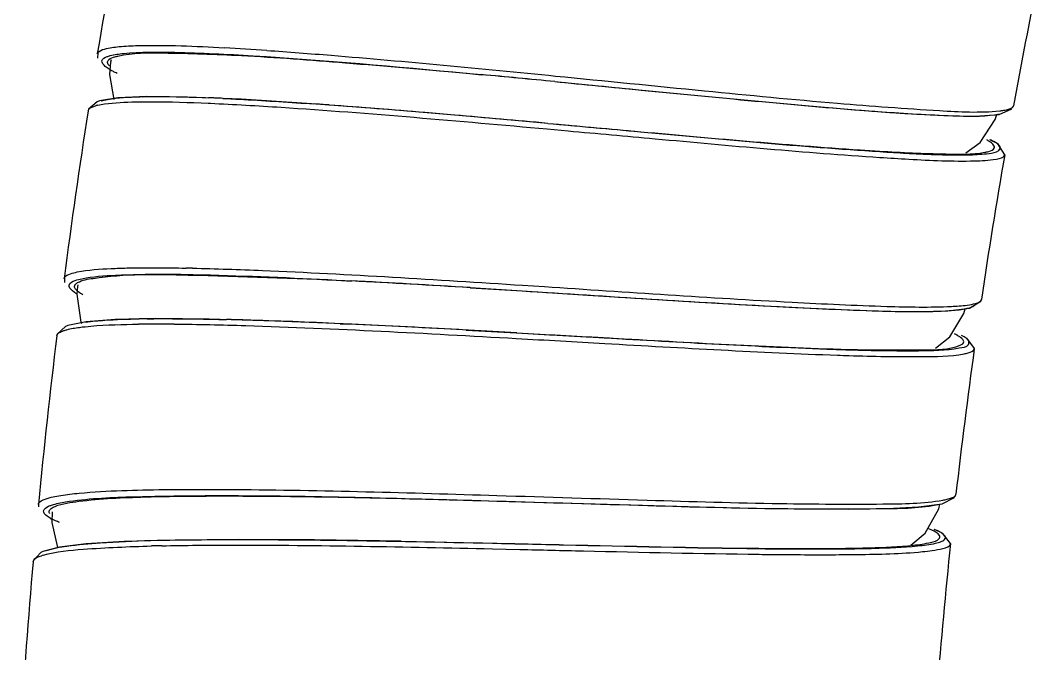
# Model space of a CAD drawing. Header units: millimetres. Extents: x 601 to 1195, y -13 to 407.
# Drawn here: x 945.83 to 959.27, y 254.32 to 262.65 of the extents above; entities that cross this region are included whole.
import ezdxf

# ---------------------------------------------------------------- set-up
doc = ezdxf.new("R2010")
doc.units = ezdxf.units.MM
doc.header["$LTSCALE"] = 0.1

msp = doc.modelspace()

# ---------------------------------------------------------------- linework, layer by layer
at = {"color": 7, "linetype": 'Continuous'}
for p, q in [((946.8403, 262.2119), (946.8464, 262.2274)), ((946.8464, 262.2274), (946.8448, 262.1556)), ((947.0123, 262.1027), (946.999, 261.9401)), ((947.0212, 262.1346), (947.0123, 262.1027)), ((946.999, 261.9401), (947.0598, 261.6113)), ((951.6979, 261.9591), (951.8952, 261.9406)), ((951.7061, 261.9572), (951.9003, 261.9392)), ((947.4915, 261.6512), (947.1108, 261.6343)), ((946.7257, 261.4856), (946.7195, 261.4589)), ((946.8368, 261.5824), (946.7257, 261.4856)), ((948.3005, 261.5641), (948.3284, 261.5629)), ((951.7517, 261.3885), (950.614, 261.4841)), ((958.712, 261.4156), (958.8812, 261.4883)), ((952.7713, 261.2981), (951.7517, 261.3885)), ((958.3979, 261.3951), (958.712, 261.4156)), ((958.4647, 261.0471), (958.6625, 261.3497)), ((958.6625, 261.3497), (958.6807, 261.4136)), ((952.7639, 261.2243), (953.0386, 261.1995)), ((958.6499, 261.0512), (958.5918, 261.0809)), ((958.2763, 260.9088), (958.4647, 261.0471)), ((958.7859, 260.8858), (958.6941, 261.0286)), ((958.7852, 260.8823), (958.7859, 260.8858)), ((958.7852, 260.8823), (958.7857, 260.8847)), ((946.4026, 259.2528), (946.407, 259.2663)), ((946.407, 259.2663), (946.4069, 259.2032)), ((950.0971, 259.2296), (950.1678, 259.2259)), ((950.1202, 259.2259), (950.189, 259.2224)), ((946.5348, 259.077), (946.5116, 259.0937)), ((946.5782, 259.1496), (946.5703, 259.0508)), ((946.584, 259.1724), (946.5782, 259.1496)), ((951.749, 259.1353), (952.4348, 259.0927)), ((951.7531, 259.1344), (952.4348, 259.0927)), ((952.4394, 259.1668), (952.726, 259.1482)), ((958.3226, 258.8644), (958.4725, 258.9558)), ((958.0386, 258.8301), (958.3226, 258.8644)), ((958.0649, 258.4873), (958.2485, 258.7944)), ((958.2485, 258.7944), (958.264, 258.8573)), ((950.1909, 258.6534), (949.1755, 258.6956)), ((950.0394, 258.6603), (950.1485, 258.6553)), ((946.3128, 258.5234), (946.3074, 258.4961)), ((946.4209, 258.6238), (946.3128, 258.5234)), ((951.6958, 258.5767), (952.3602, 258.54)), ((957.8748, 258.3358), (958.0649, 258.4873)), ((958.3863, 258.3319), (958.2883, 258.4716)), ((956.7261, 258.3222), (956.7912, 258.3204)), ((958.3856, 258.3275), (958.3863, 258.3319)), ((958.3856, 258.3275), (958.3861, 258.33)), ((957.9628, 256.288), (958.1264, 256.3706)), ((946.0652, 256.2806), (946.0675, 256.2904)), ((946.0675, 256.2904), (946.0665, 256.2496)), ((957.6513, 256.2465), (957.9628, 256.288)), ((957.9184, 256.2199), (957.932, 256.2839)), ((946.244, 256.1835), (946.2406, 256.0409)), ((957.7398, 255.9018), (957.9184, 256.2199)), ((946.2198, 256.0943), (946.2416, 256.0857)), ((946.2406, 256.0409), (946.3177, 255.7111)), ((957.5499, 255.7415), (957.7398, 255.9018)), ((957.8268, 255.941), (957.7852, 255.9599)), ((957.9279, 255.9199), (957.8564, 255.9502)), ((958.0732, 255.766), (957.9692, 255.9023)), ((950.8398, 255.7943), (952.0435, 255.7696)), ((952.0415, 255.6955), (952.4014, 255.6874)), ((955.5472, 255.7022), (955.5971, 255.7017)), ((955.5513, 255.6982), (955.5918, 255.6977)), ((955.5918, 255.6977), (955.6338, 255.6972)), ((955.5971, 255.7017), (955.6388, 255.7013)), ((958.0726, 255.7607), (958.0732, 255.766)), ((958.0726, 255.7607), (958.073, 255.7634)), ((946.0967, 255.6487), (945.9982, 255.5424)), ((955.5534, 255.6233), (955.5941, 255.6228)), ((955.5941, 255.6228), (955.6293, 255.6224)), ((945.9982, 255.5424), (945.9953, 255.5223))]:
    msp.add_line(p, q, dxfattribs=at)
for points in [[(952.8638, 261.848), (953.9692, 261.7403), (954.7442, 261.6651), (955.4963, 261.5937), (956.2103, 261.5288), (956.8727, 261.4733), (957.4695, 261.43), (957.9843, 261.4026), (958.3979, 261.3951)], [(947.1108, 261.6343), (946.8692, 261.5937), (946.8368, 261.5824)], [(948.7324, 261.6151), (948.0286, 261.6453), (947.4915, 261.6512)], [(950.614, 261.4841), (949.5986, 261.5609), (948.7324, 261.6151)], [(952.4349, 259.0927), (953.2995, 259.038), (954.0006, 258.9935), (954.6972, 258.9502), (955.3782, 258.9098), (956.0306, 258.8742), (956.6392, 258.8457), (957.1883, 258.8268), (957.6603, 258.8204), (958.0386, 258.8301)], [(946.5703, 259.0508), (946.6245, 258.6822), (946.6339, 258.6637)], [(946.6937, 258.6849), (946.453, 258.6362), (946.4209, 258.6238)], [(947.6091, 258.7267), (947.0737, 258.7146), (946.6937, 258.6849)], [(949.1755, 258.6956), (948.3108, 258.7204), (947.6091, 258.7267)], [(952.3622, 258.5399), (951.3309, 258.5963), (950.1909, 258.6534)], [(952.0994, 256.3245), (953.2402, 256.2908), (954.0156, 256.2683), (954.7673, 256.248), (955.4788, 256.2317), (956.1369, 256.2213), (956.7292, 256.2186), (957.2404, 256.226), (957.6513, 256.2465)], [(946.3425, 255.7174), (946.124, 255.6611), (946.0967, 255.6487)], [(950.8398, 255.7943), (949.6996, 255.8116), (948.7025, 255.8176), (947.8644, 255.8111), (947.1944, 255.7917), (946.6921, 255.7602), (946.3425, 255.7174)]]:
    msp.add_lwpolyline(points, dxfattribs=at)
for centre, radius, start, end in [((1034.1562, 247.7852), 88.4997, 169.172101, 170.618144), ((1034.1562, 247.7852), 76.5003, 168.203675, 169.649719), ((946.2817, 222.0202), 40.3355, 86.03394, 86.82811), ((947.1036, 262.1527), 0.1435, 218.65367, 222.46911), ((919.4163, -82.9095), 346.3762, 84.458685, 84.619605), ((920.111, -79.154), 342.5713, 84.513676, 84.675502), ((947.5781, 254.8445), 6.8065, 91.19056, 91.51378), ((947.1168, 232.3714), 29.288, 87.30568, 87.67681), ((946.9888, 260.9322), 0.6221, 103.3493, 105.1466), ((943.9202, 180.3004), 81.4586, 85.799153, 85.936127), ((941.4197, 146.7506), 115.1014, 85.148542, 85.781151), ((958.8728, 261.5348), 0.0284, 343.52481, 349.57039), ((1034.1562, 247.7852), 88.4997, 171.108766, 172.55481), ((935.1595, 71.1376), 190.973, 85.078407, 85.195668), ((924.325, -53.7449), 316.3246, 84.840728, 85.06381), ((960.4964, 307.1689), 45.8389, 265.61936, 265.82315), ((958.5966, 262.6229), 1.1657, 276.11857, 277.32551), ((959.6667, 301.9282), 41.074, 266.11176, 266.47192), ((959.165, 292.1608), 31.3002, 266.29814, 266.94488), ((1034.1562, 247.7852), 76.5003, 170.140433, 171.586477), ((947.4172, 228.2523), 31.146, 88.75969, 88.91297), ((941.1574, 88.2221), 171.2411, 86.453892, 86.983829), ((941.5749, 92.2809), 167.1636, 86.509239, 87.046182), ((946.7984, 259.4747), 0.4771, 236.45772, 237.72915), ((946.8631, 259.5782), 0.5992, 237.78308, 240.33925), ((958.4513, 258.9827), 0.0284, 344.93857, 351.36474), ((947.6485, 237.0264), 21.6296, 89.45698, 90.69981), ((947.6739, 243.1227), 15.6037, 90.64683, 91.03453), ((947.245, 207.005), 51.7263, 88.29404, 88.56542), ((946.4353, 181.0505), 77.6934, 87.34119, 88.26702), ((942.0302, 83.4734), 175.3699, 86.840512, 87.346706), ((957.7321, 257.7292), 0.8888, 62.34447, 63.90056), ((957.8265, 257.909), 0.6857, 60.46872, 62.35266), ((1034.1562, 247.7852), 88.4997, 173.045432, 174.491476), ((957.8831, 258.0098), 0.5702, 59.73393, 60.42998), ((958.0602, 301.4985), 43.2027, 267.98406, 268.25565), ((1034.1562, 247.7852), 76.5003, 172.077099, 173.523143), ((958.2053, 303.8529), 45.6363, 267.96314, 268.15729), ((958.1158, 256.418), 0.0285, 346.43373, 353.22273), ((957.776, 257.4361), 1.116, 280.16908, 281.52691), ((948.3136, 225.0177), 30.7244, 91.16472, 91.41744), ((956.2691, 284.0586), 28.3595, 270.38325, 271.00127), ((956.3485, 285.9978), 30.3043, 270.21188, 270.87754), ((1034.1562, 247.7852), 76.5003, 174.013765, 175.459809), ((946.3219, 254.9463), 0.6932, 106.18926, 108.30115), ((956.3912, 319.8195), 64.2016, 269.319984, 270.063919), ((1034.1562, 247.7852), 88.5, 174.982082, 176.428127)]:
    msp.add_arc(centre, radius, start, end, dxfattribs=at)
for points, knots in [([(946.8464, 262.2274), (946.8646, 262.256), (946.9695, 262.2897), (947.0624, 262.3025), (947.1268, 262.3087)], [0, 0, 0, 0, 0.3437861, 1, 1, 1, 1]), ([(947.1268, 262.3087), (947.2082, 262.3166), (947.6706, 262.3377), (948.1333, 262.3147), (948.5135, 262.2939)], [0, 0, 0, 0, 0.1767983, 1, 1, 1, 1]), ([(946.9451, 262.0484), (946.9232, 262.0667), (946.8707, 262.1284), (946.9422, 262.1672), (946.9695, 262.1774)], [0, 0, 0, 0, 0.494007, 1, 1, 1, 1]), ([(946.9695, 262.1774), (946.9826, 262.1824), (947.0527, 262.2034), (947.1257, 262.2126), (947.1844, 262.2186)], [0, 0, 0, 0, 0.1919242, 1, 1, 1, 1]), ([(946.9941, 262.139), (947.016, 262.1576), (947.0578, 262.1719), (947.0983, 262.1822), (947.1115, 262.1851)], [0, 0, 0, 0, 0.6802382, 1, 1, 1, 1]), ([(947.1115, 262.1851), (947.3069, 262.2279), (947.8553, 262.228), (948.8514, 262.1938), (950.1847, 262.093), (951.1732, 262.0063), (951.7061, 261.9572)], [0, 0, 0, 0, 0.1302862, 0.3533389, 0.6514679, 1, 1, 1, 1]), ([(947.1844, 262.2186), (947.4091, 262.2412), (947.9803, 262.237), (949.4855, 262.1628), (950.7633, 262.0461), (951.6979, 261.9591)], [0, 0, 0, 0, 0.1497572, 0.3775982, 1, 1, 1, 1]), ([(949.0715, 262.2591), (949.3547, 262.2396), (950.6225, 262.1418), (951.8881, 262.0188), (952.871, 261.9218)], [0, 0, 0, 0, 0.2232623, 1, 1, 1, 1]), ([(947.1008, 261.9559), (947.0842, 261.9638), (947.0303, 261.991), (946.9773, 262.0214), (946.9451, 262.0484)], [0, 0, 0, 0, 0.3045611, 1, 1, 1, 1]), ([(946.9915, 262.0631), (946.9857, 262.0703), (946.9764, 262.0844), (946.974, 262.1017), (946.9752, 262.109)], [0, 0, 0, 0, 0.5559308, 1, 1, 1, 1]), ([(946.9752, 262.109), (946.9761, 262.1145), (946.9808, 262.126), (946.9892, 262.1348), (946.9941, 262.139)], [0, 0, 0, 0, 0.4632907, 1, 1, 1, 1]), ([(952.871, 261.9218), (953.5254, 261.8572), (954.762, 261.734), (956.4474, 261.5685), (957.7407, 261.4748), (958.4578, 261.4356), (958.7208, 261.4639)], [0, 0, 0, 0, 0.3360247, 0.635218, 0.8647859, 1, 1, 1, 1]), ([(952.8638, 261.848), (953.2421, 261.8114), (954.6187, 261.6773), (955.9952, 261.5405), (956.9952, 261.4639)], [0, 0, 0, 0, 0.2748512, 1, 1, 1, 1]), ([(946.8907, 261.5936), (946.9183, 261.6026), (947.0854, 261.6392), (947.2569, 261.6449), (947.3983, 261.6487)], [0, 0, 0, 0, 0.1706201, 1, 1, 1, 1]), ([(947.4367, 261.6496), (947.4983, 261.6509), (947.7875, 261.6531), (948.0767, 261.6445), (948.304, 261.6353)], [0, 0, 0, 0, 0.2132867, 1, 1, 1, 1]), ([(948.4935, 261.627), (948.5856, 261.6227), (948.9857, 261.6022), (949.3854, 261.576), (949.693, 261.5542)], [0, 0, 0, 0, 0.2301784, 1, 1, 1, 1]), ([(946.7198, 261.4637), (946.724, 261.491), (946.7724, 261.5165), (946.8113, 261.5286), (946.8263, 261.5327)], [0, 0, 0, 0, 0.640638, 1, 1, 1, 1]), ([(946.8452, 261.5375), (946.8749, 261.5445), (947.0399, 261.5729), (947.2076, 261.5788), (947.3442, 261.5817)], [0, 0, 0, 0, 0.1824827, 1, 1, 1, 1]), ([(947.3442, 261.5817), (947.4114, 261.5831), (947.7303, 261.5855), (948.0491, 261.575), (948.3005, 261.5641)], [0, 0, 0, 0, 0.2107023, 1, 1, 1, 1]), ([(948.3284, 261.5629), (948.6398, 261.5491), (950.1202, 261.4615), (951.5974, 261.3293), (952.7639, 261.2243)], [0, 0, 0, 0, 0.2101831, 1, 1, 1, 1]), ([(958.7452, 261.4667), (958.7664, 261.4694), (958.8173, 261.4788), (958.8902, 261.4934), (958.9001, 261.5267)], [0, 0, 0, 0, 0.3800646, 1, 1, 1, 1]), ([(957.1578, 261.4517), (957.4721, 261.4288), (957.9731, 261.4008), (958.4795, 261.3866), (958.6657, 261.4124)], [0, 0, 0, 0, 0.6264072, 1, 1, 1, 1]), ([(958.6657, 261.4124), (958.6739, 261.4135), (958.6896, 261.4159), (958.7052, 261.4188), (958.7127, 261.4203)], [0, 0, 0, 0, 0.5220925, 1, 1, 1, 1]), ([(952.7704, 261.2982), (953.1476, 261.2646), (954.5173, 261.1418), (955.8871, 261.0163), (956.8814, 260.9488)], [0, 0, 0, 0, 0.2753364, 1, 1, 1, 1]), ([(952.7713, 261.2981), (953.1778, 261.2615), (954.6347, 261.1297), (956.0916, 260.9935), (957.1441, 260.9259)], [0, 0, 0, 0, 0.2790367, 1, 1, 1, 1]), ([(953.0386, 261.1995), (953.4199, 261.165), (954.7867, 261.0411), (956.1536, 260.9152), (957.1412, 260.8502)], [0, 0, 0, 0, 0.278891, 1, 1, 1, 1]), ([(958.5833, 261.0592), (958.5779, 261.0628), (958.5665, 261.0699), (958.5549, 261.0767), (958.5488, 261.0802)], [0, 0, 0, 0, 0.4792513, 1, 1, 1, 1]), ([(958.7073, 260.9416), (958.7157, 260.948), (958.754, 261.0142), (958.6483, 261.0538), (958.5988, 261.0797)], [0, 0, 0, 0, 0.1589631, 1, 1, 1, 1]), ([(958.3314, 260.8844), (958.4145, 260.8866), (958.5381, 260.8955), (958.672, 260.9147), (958.7073, 260.9416)], [0, 0, 0, 0, 0.651948, 1, 1, 1, 1]), ([(958.5224, 260.9174), (958.5402, 260.9205), (958.5833, 260.9299), (958.6444, 260.9491), (958.6498, 260.9783)], [0, 0, 0, 0, 0.3776335, 1, 1, 1, 1]), ([(958.6301, 261.0222), (958.6239, 261.0287), (958.6088, 261.0418), (958.5925, 261.0532), (958.5833, 261.0592)], [0, 0, 0, 0, 0.4494306, 1, 1, 1, 1]), ([(958.6498, 260.9783), (958.651, 260.9852), (958.6474, 261.0025), (958.6366, 261.0154), (958.6301, 261.0222)], [0, 0, 0, 0, 0.4247518, 1, 1, 1, 1]), ([(957.1391, 260.9321), (957.4291, 260.9143), (957.8886, 260.8948), (958.354, 260.8883), (958.5224, 260.9174)], [0, 0, 0, 0, 0.6296009, 1, 1, 1, 1]), ([(957.1412, 260.8502), (957.269, 260.8417), (957.6844, 260.817), (958.1009, 260.7969), (958.3889, 260.8041)], [0, 0, 0, 0, 0.3078429, 1, 1, 1, 1]), ([(957.4968, 260.905), (957.5796, 260.9007), (957.8576, 260.8876), (958.1361, 260.8792), (958.3314, 260.8844)], [0, 0, 0, 0, 0.298033, 1, 1, 1, 1]), ([(958.3889, 260.8041), (958.4849, 260.8065), (958.5999, 260.8149), (958.7749, 260.8429), (958.7854, 260.8823)], [0, 0, 0, 0, 0.7023342, 1, 1, 1, 1]), ([(946.4862, 259.3177), (946.515, 259.3278), (946.6916, 259.3699), (946.8735, 259.3795), (947.0237, 259.3866)], [0, 0, 0, 0, 0.1689351, 1, 1, 1, 1]), ([(947.0237, 259.3866), (947.0926, 259.3898), (947.4206, 259.4003), (947.7489, 259.3975), (948.0081, 259.3926)], [0, 0, 0, 0, 0.2100166, 1, 1, 1, 1]), ([(948.0914, 259.3909), (948.3993, 259.3843), (949.8499, 259.333), (951.2985, 259.2405), (952.4394, 259.1668)], [0, 0, 0, 0, 0.2122289, 1, 1, 1, 1]), ([(946.5116, 259.0937), (946.4886, 259.1118), (946.434, 259.1819), (946.5175, 259.2178), (946.5492, 259.2291)], [0, 0, 0, 0, 0.4645835, 1, 1, 1, 1]), ([(946.5492, 259.2291), (946.5777, 259.2392), (946.7521, 259.2817), (946.9318, 259.2918), (947.0802, 259.2992)], [0, 0, 0, 0, 0.169086, 1, 1, 1, 1]), ([(946.5509, 259.1766), (946.5589, 259.1866), (946.6298, 259.2357), (946.7166, 259.2465), (946.7871, 259.2574)], [0, 0, 0, 0, 0.151989, 1, 1, 1, 1]), ([(946.7871, 259.2574), (947.1992, 259.3209), (948.3187, 259.2969), (949.4264, 259.261), (950.1202, 259.2259)], [0, 0, 0, 0, 0.3751166, 1, 1, 1, 1]), ([(947.0802, 259.2992), (947.497, 259.3199), (948.5042, 259.3037), (949.509, 259.26), (950.0971, 259.2296)], [0, 0, 0, 0, 0.4146954, 1, 1, 1, 1]), ([(946.5438, 259.1338), (946.5425, 259.1372), (946.5407, 259.144), (946.5406, 259.1511), (946.5411, 259.1545)], [0, 0, 0, 0, 0.5160338, 1, 1, 1, 1]), ([(946.5411, 259.1545), (946.5416, 259.1584), (946.5439, 259.1663), (946.5483, 259.1733), (946.5509, 259.1766)], [0, 0, 0, 0, 0.479769, 1, 1, 1, 1]), ([(946.6516, 259.0415), (946.6375, 259.0493), (946.5977, 259.0736), (946.5548, 259.1042), (946.5438, 259.1338)], [0, 0, 0, 0, 0.3375871, 1, 1, 1, 1]), ([(952.4349, 259.0927), (953.5627, 259.0219), (955.1251, 258.915), (956.9817, 258.8286), (957.7117, 258.8137), (958.005, 258.8294)], [0, 0, 0, 0, 0.6078356, 0.8420327, 1, 1, 1, 1]), ([(952.726, 259.1482), (953.8124, 259.0775), (955.3149, 258.9728), (957.1011, 258.8882), (957.8019, 258.8738), (958.0845, 258.8879)], [0, 0, 0, 0, 0.6086903, 0.8417847, 1, 1, 1, 1]), ([(958.0845, 258.8879), (958.1181, 258.8896), (958.2237, 258.8966), (958.3303, 258.9067), (958.3999, 258.9263)], [0, 0, 0, 0, 0.3177234, 1, 1, 1, 1]), ([(958.3999, 258.9263), (958.4105, 258.9293), (958.4391, 258.9386), (958.4734, 258.9557), (958.4787, 258.9753)], [0, 0, 0, 0, 0.3525441, 1, 1, 1, 1]), ([(958.005, 258.8294), (958.0388, 258.8313), (958.1443, 258.8387), (958.2509, 258.8491), (958.32, 258.8697)], [0, 0, 0, 0, 0.3193026, 1, 1, 1, 1]), ([(958.32, 258.8697), (958.3315, 258.8732), (958.3514, 258.88), (958.3703, 258.89), (958.3775, 258.8956)], [0, 0, 0, 0, 0.5662384, 1, 1, 1, 1]), ([(946.6046, 258.6119), (946.6549, 258.6186), (946.9141, 258.645), (947.1747, 258.6516), (947.3843, 258.6544)], [0, 0, 0, 0, 0.1949952, 1, 1, 1, 1]), ([(946.8149, 258.6965), (946.8557, 258.7003), (947.0479, 258.7151), (947.2405, 258.7211), (947.3922, 258.7239)], [0, 0, 0, 0, 0.212817, 1, 1, 1, 1]), ([(947.4978, 258.7254), (947.5754, 258.7263), (947.9228, 258.7278), (948.2703, 258.7218), (948.54, 258.7151)], [0, 0, 0, 0, 0.2234133, 1, 1, 1, 1]), ([(947.8535, 258.6551), (948.167, 258.6524), (949.669, 258.616), (951.1692, 258.5325), (952.3561, 258.466)], [0, 0, 0, 0, 0.2087259, 1, 1, 1, 1]), ([(946.3077, 258.5009), (946.309, 258.5119), (946.3254, 258.5364), (946.3496, 258.549), (946.3641, 258.5557)], [0, 0, 0, 0, 0.4069697, 1, 1, 1, 1]), ([(946.3641, 258.5557), (946.3695, 258.5582), (946.3808, 258.563), (946.3924, 258.5672), (946.3985, 258.5693)], [0, 0, 0, 0, 0.4759096, 1, 1, 1, 1]), ([(946.3985, 258.5693), (946.4119, 258.5738), (946.4794, 258.5933), (946.549, 258.6045), (946.6046, 258.6119)], [0, 0, 0, 0, 0.2007878, 1, 1, 1, 1]), ([(952.3602, 258.54), (952.7673, 258.5176), (954.2221, 258.4369), (955.677, 258.3515), (956.7261, 258.3222)], [0, 0, 0, 0, 0.2797818, 1, 1, 1, 1]), ([(952.3622, 258.5399), (952.7458, 258.5184), (954.1381, 258.4396), (955.5306, 258.3579), (956.5404, 258.3225)], [0, 0, 0, 0, 0.2754641, 1, 1, 1, 1]), ([(952.3561, 258.466), (952.7442, 258.4442), (954.1529, 258.3644), (955.5616, 258.2817), (956.5833, 258.2454)], [0, 0, 0, 0, 0.2754775, 1, 1, 1, 1]), ([(958.2473, 258.4191), (958.2508, 258.4431), (958.213, 258.4758), (958.1827, 258.4951), (958.1705, 258.5022)], [0, 0, 0, 0, 0.6325091, 1, 1, 1, 1]), ([(958.187, 258.3423), (958.229, 258.3504), (958.315, 258.3461), (958.3184, 258.4322), (958.3045, 258.4471)], [0, 0, 0, 0, 0.6773957, 1, 1, 1, 1]), ([(958.1978, 258.3756), (958.2104, 258.3807), (958.2311, 258.3902), (958.246, 258.4101), (958.2473, 258.4191)], [0, 0, 0, 0, 0.5997154, 1, 1, 1, 1]), ([(958.2767, 258.4707), (958.2682, 258.4768), (958.2489, 258.4892), (958.2289, 258.5002), (958.2179, 258.5059)], [0, 0, 0, 0, 0.4592564, 1, 1, 1, 1]), ([(958.3045, 258.4471), (958.3007, 258.4512), (958.2917, 258.4595), (958.282, 258.4669), (958.2767, 258.4707)], [0, 0, 0, 0, 0.4617245, 1, 1, 1, 1]), ([(956.7378, 258.2402), (957.0554, 258.23), (957.5583, 258.223), (958.0667, 258.2287), (958.2503, 258.2637)], [0, 0, 0, 0, 0.6296022, 1, 1, 1, 1]), ([(956.7451, 258.3157), (957.0473, 258.3066), (957.5268, 258.3007), (958.0115, 258.3082), (958.187, 258.3423)], [0, 0, 0, 0, 0.628383, 1, 1, 1, 1]), ([(956.7912, 258.3204), (957.1024, 258.3123), (957.5645, 258.3204), (958.0509, 258.3155), (958.1978, 258.3756)], [0, 0, 0, 0, 0.6623368, 1, 1, 1, 1]), ([(958.2503, 258.2637), (958.2689, 258.2673), (958.3145, 258.2784), (958.3782, 258.2968), (958.3856, 258.3275)], [0, 0, 0, 0, 0.3763293, 1, 1, 1, 1]), ([(946.0675, 256.2904), (946.0794, 256.3232), (946.1937, 256.3694), (946.2895, 256.3879), (946.3593, 256.399)], [0, 0, 0, 0, 0.3304654, 1, 1, 1, 1]), ([(946.3593, 256.399), (946.4397, 256.4118), (946.8924, 256.4619), (947.3483, 256.4706), (947.722, 256.4754)], [0, 0, 0, 0, 0.1788806, 1, 1, 1, 1]), ([(946.4227, 256.313), (946.7021, 256.3586), (947.4272, 256.3906), (949.3189, 256.4068), (950.9297, 256.3584), (952.0993, 256.3245)], [0, 0, 0, 0, 0.1495218, 0.3819858, 1, 1, 1, 1]), ([(946.5952, 256.3209), (946.8842, 256.3584), (947.6066, 256.3884), (949.4414, 256.399), (950.9857, 256.3557), (952.0993, 256.3245)], [0, 0, 0, 0, 0.1587476, 0.3930815, 1, 1, 1, 1]), ([(947.722, 256.4754), (948.031, 256.4794), (949.4913, 256.4779), (950.951, 256.434), (952.1016, 256.3986)], [0, 0, 0, 0, 0.2116283, 1, 1, 1, 1]), ([(952.1016, 256.3986), (952.7601, 256.3784), (954.0044, 256.3389), (955.6994, 256.2875), (956.9961, 256.2818), (957.7135, 256.2909), (957.973, 256.3376)], [0, 0, 0, 0, 0.3364648, 0.6358835, 0.8653547, 1, 1, 1, 1]), ([(957.999, 256.3426), (958.019, 256.3466), (958.0675, 256.3593), (958.1356, 256.3786), (958.1435, 256.4113)], [0, 0, 0, 0, 0.3776071, 1, 1, 1, 1]), ([(946.1809, 256.1245), (946.1577, 256.1414), (946.1008, 256.2003), (946.1709, 256.2436), (946.1979, 256.2557)], [0, 0, 0, 0, 0.491668, 1, 1, 1, 1]), ([(946.1979, 256.2557), (946.2114, 256.2617), (946.2842, 256.2885), (946.3608, 256.3029), (946.4227, 256.313)], [0, 0, 0, 0, 0.190625, 1, 1, 1, 1]), ([(946.2341, 256.2271), (946.2496, 256.2387), (946.3643, 256.2922), (946.4905, 256.3073), (946.5952, 256.3209)], [0, 0, 0, 0, 0.1551333, 1, 1, 1, 1]), ([(952.0994, 256.3245), (952.7622, 256.3053), (954.0111, 256.2684), (955.7061, 256.219), (956.9834, 256.2217), (957.6846, 256.23), (957.9294, 256.2844)], [0, 0, 0, 0, 0.3409771, 0.6428144, 0.8710354, 1, 1, 1, 1]), ([(946.3422, 256.0429), (946.3251, 256.0497), (946.2696, 256.0731), (946.2148, 256.0999), (946.1809, 256.1245)], [0, 0, 0, 0, 0.3044888, 1, 1, 1, 1]), ([(946.2143, 256.1585), (946.2117, 256.163), (946.2076, 256.1722), (946.2066, 256.1823), (946.207, 256.187)], [0, 0, 0, 0, 0.5278049, 1, 1, 1, 1]), ([(946.207, 256.187), (946.2075, 256.1922), (946.2109, 256.2032), (946.2179, 256.2122), (946.222, 256.2165)], [0, 0, 0, 0, 0.4668632, 1, 1, 1, 1]), ([(946.222, 256.2165), (946.2238, 256.2184), (946.2277, 256.222), (946.2319, 256.2254), (946.2341, 256.2271)], [0, 0, 0, 0, 0.4811819, 1, 1, 1, 1]), ([(957.5835, 255.7431), (957.6615, 255.7514), (957.7723, 255.7691), (957.8992, 255.7992), (957.9237, 255.8304)], [0, 0, 0, 0, 0.6641858, 1, 1, 1, 1]), ([(957.6399, 255.7344), (957.719, 255.7422), (957.8243, 255.7534), (957.941, 255.7873), (957.9907, 255.8079), (958.0129, 255.8471), (957.9645, 255.9104), (957.9081, 255.9305), (957.8639, 255.9495)], [0, 0, 0, 0, 0.4127469, 0.5459299, 0.6331138, 0.6872629, 0.7495964, 1, 1, 1, 1]), ([(957.9312, 255.8477), (957.932, 255.8548), (957.9158, 255.9035), (957.8637, 255.9231), (957.8268, 255.941)], [0, 0, 0, 0, 0.1493381, 1, 1, 1, 1]), ([(957.9237, 255.8304), (957.9257, 255.833), (957.9291, 255.8385), (957.9309, 255.8447), (957.9312, 255.8477)], [0, 0, 0, 0, 0.5218728, 1, 1, 1, 1]), ([(946.1286, 255.612), (946.2996, 255.6618), (946.7796, 255.7031), (947.2545, 255.7253), (947.5535, 255.7327)], [0, 0, 0, 0, 0.373182, 1, 1, 1, 1]), ([(946.1697, 255.6719), (946.2563, 255.7038), (946.4951, 255.7424), (947.1746, 255.8029), (948.3658, 255.8221), (950.0862, 255.8114), (951.3635, 255.7847), (952.043, 255.7696)], [0, 0, 0, 0, 0.0470479, 0.122184, 0.3486212, 0.6534005, 1, 1, 1, 1]), ([(947.689, 255.7358), (947.9973, 255.7421), (949.4484, 255.752), (950.8992, 255.7208), (952.0415, 255.6955)], [0, 0, 0, 0, 0.212519, 1, 1, 1, 1]), ([(952.0435, 255.7696), (952.3548, 255.763), (953.5227, 255.7374), (954.6906, 255.7108), (955.5472, 255.7022)], [0, 0, 0, 0, 0.2666059, 1, 1, 1, 1]), ([(952.0435, 255.7696), (952.3547, 255.7627), (953.5239, 255.736), (954.6931, 255.7082), (955.5513, 255.6982)], [0, 0, 0, 0, 0.2661418, 1, 1, 1, 1]), ([(955.6338, 255.6972), (955.7069, 255.6965), (955.9825, 255.6939), (956.2581, 255.6929), (956.4606, 255.6937)], [0, 0, 0, 0, 0.2653896, 1, 1, 1, 1]), ([(955.6388, 255.7013), (955.7115, 255.7007), (955.9849, 255.6986), (956.2582, 255.6983), (956.4588, 255.6997)], [0, 0, 0, 0, 0.2660374, 1, 1, 1, 1]), ([(956.7647, 255.7034), (956.8469, 255.7049), (957.12, 255.7115), (957.3935, 255.7229), (957.5835, 255.7431)], [0, 0, 0, 0, 0.300787, 1, 1, 1, 1]), ([(956.8126, 255.6971), (956.8953, 255.6984), (957.1713, 255.7044), (957.4475, 255.7152), (957.6399, 255.7344)], [0, 0, 0, 0, 0.299616, 1, 1, 1, 1]), ([(957.703, 255.6582), (957.7934, 255.667), (957.9028, 255.6828), (958.0647, 255.7225), (958.0727, 255.7606)], [0, 0, 0, 0, 0.6996798, 1, 1, 1, 1]), ([(945.9957, 255.526), (945.9963, 255.5336), (946.0167, 255.5775), (946.0677, 255.5923), (946.1042, 255.6044)], [0, 0, 0, 0, 0.1650684, 1, 1, 1, 1]), ([(952.4014, 255.6874), (952.6811, 255.681), (953.7317, 255.6568), (954.7823, 255.6328), (955.5534, 255.6233)], [0, 0, 0, 0, 0.2662451, 1, 1, 1, 1]), ([(956.4628, 255.618), (956.5909, 255.6183), (957.0044, 255.622), (957.4188, 255.6304), (957.703, 255.6582)], [0, 0, 0, 0, 0.3096405, 1, 1, 1, 1])]:
    msp.add_open_spline(points, degree=3, knots=knots, dxfattribs=at)
for points in [[(946.4068, 259.2663), (946.4213, 259.2942), (946.4564, 259.3073), (946.4862, 259.3177)], [(946.6853, 258.682), (946.7284, 258.6878), (946.7716, 258.6925), (946.8149, 258.6965)]]:
    msp.add_open_spline(points, degree=3, dxfattribs=at)

doc.saveas('drawing.dxf')
